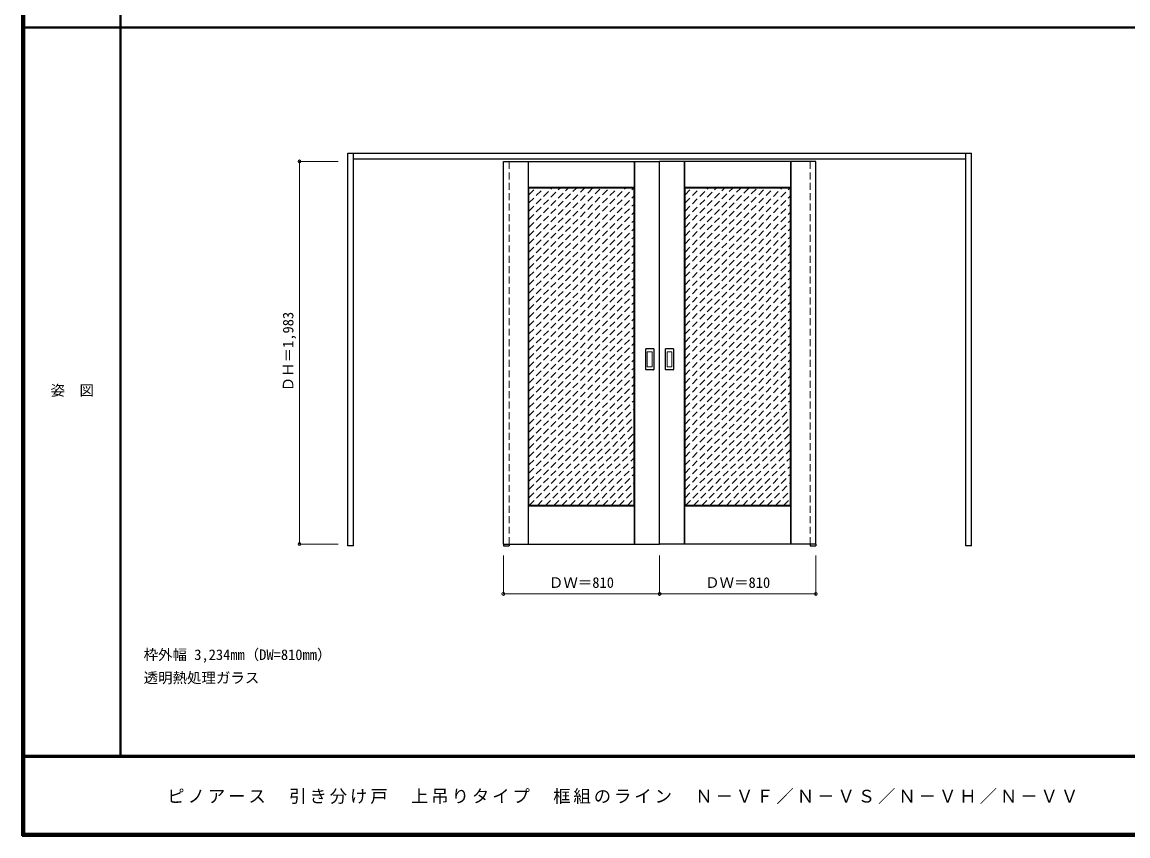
# Model space of a CAD drawing. Units: millimetres, scale not verified. Extents: x -6000 to 5700, y -4307 to 4175.
# Drawn here: x -6000 to -267, y -4205 to 12 of the extents above; entities that cross this region are included whole.
import ezdxf
from ezdxf.enums import TextEntityAlignment as Align

# ---------------------------------------------------------------- set-up
doc = ezdxf.new("R2010")
doc.units = ezdxf.units.MM
doc.header["$LTSCALE"] = 30
doc.header["$PDMODE"] = 32
doc.header["$PDSIZE"] = 15
doc.linetypes.add('DASHED1', pattern=[1.8, 1.2, -0.6])
for name, color, linetype, lineweight in [('0-2_扉', 3, 'Continuous', 25), ('0-3_仕上げ', 7, 'Continuous', 18), ('0-4_枠', 3, 'Continuous', 25), ('0-6_引手', 7, 'Continuous', 18), ('0-B_寸法', 7, 'Continuous', 9), ('0-C_ハッチ', 4, 'DASHED1', 9), ('F-1_枠', 6, 'Continuous', 40)]:
    doc.layers.add(name, color=color, linetype=linetype, lineweight=lineweight)
doc.layers.add('0-A_文字', color=7, linetype='Continuous')
doc.layers.add('F-A_文字', color=7, linetype='Continuous')
doc.styles.add('ＭＳ ゴシック', font='')
doc.styles.get('ＭＳ ゴシック').set_extended_font_data('MS Gothic')

msp = doc.modelspace()

# ---------------------------------------------------------------- linework, layer by layer
at = {"layer": '0-2_扉'}
for p, q in [((-3505, -709.75), (-2695, -709.75)), ((-3505, -2692.75), (-3505, -709.75)), ((-1885, -709.75), (-2695, -709.75)), ((-2695, -2692.75), (-2695, -709.75)), ((-1885, -2692.75), (-1885, -709.75)), ((-3505, -2692.75), (-2695, -2692.75)), ((-1885, -2692.75), (-2695, -2692.75))]:
    msp.add_line(p, q, dxfattribs=at)
at = {"layer": '0-2_扉', "color": 4, "linetype": 'DASHED1', "lineweight": 9}
for p, q in [((-3475, -2692.75), (-3475, -709.75)), ((-1915, -2692.75), (-1915, -709.75))]:
    msp.add_line(p, q, dxfattribs=at)
at = {"layer": '0-3_仕上げ'}
for p, q in [((-3377, -2692.75), (-3377, -709.75)), ((-3375.5, -845.25), (-3375.5, -709.75)), ((-3374, -843.75), (-3374, -709.75)), ((-2826, -843.75), (-2826, -709.75)), ((-2824.5, -845.25), (-2824.5, -709.75)), ((-2823, -2692.75), (-2823, -709.75)), ((-2567, -2692.75), (-2567, -709.75)), ((-2565.5, -845.25), (-2565.5, -709.75)), ((-2564, -843.75), (-2564, -709.75)), ((-2016, -843.75), (-2016, -709.75)), ((-2014.5, -845.25), (-2014.5, -709.75)), ((-2013, -2692.75), (-2013, -709.75)), ((-3374, -843.75), (-3375.5, -845.25)), ((-3373, -847.75), (-3375.5, -845.25)), ((-2826, -843.75), (-3374, -843.75)), ((-2824.5, -845.25), (-2827, -847.75)), ((-2826, -843.75), (-2824.5, -845.25)), ((-2564, -843.75), (-2565.5, -845.25)), ((-2563, -847.75), (-2565.5, -845.25)), ((-2016, -843.75), (-2564, -843.75)), ((-2014.5, -845.25), (-2017, -847.75)), ((-2016, -843.75), (-2014.5, -845.25)), ((-3375.5, -2692.75), (-3375.5, -2495.25)), ((-3374, -2692.75), (-3374, -2496.75)), ((-2827, -2492.75), (-2824.5, -2495.25)), ((-2826, -2496.75), (-2824.5, -2495.25)), ((-2824.5, -2692.75), (-2824.5, -2495.25)), ((-2565.5, -2692.75), (-2565.5, -2495.25)), ((-2564, -2692.75), (-2564, -2496.75)), ((-2017, -2492.75), (-2014.5, -2495.25)), ((-2016, -2496.75), (-2014.5, -2495.25)), ((-2014.5, -2692.75), (-2014.5, -2495.25))]:
    msp.add_line(p, q, dxfattribs=at)
at = {"layer": '0-3_仕上げ', "color": 3, "lineweight": 25}
for p, q in [((-3373, -2492.75), (-3373, -847.75)), ((-2827, -847.75), (-3373, -847.75)), ((-2827, -2492.75), (-2827, -847.75)), ((-2563, -2492.75), (-2563, -847.75)), ((-2017, -847.75), (-2563, -847.75)), ((-2017, -2492.75), (-2017, -847.75)), ((-2827, -2492.75), (-3373, -2492.75)), ((-2017, -2492.75), (-2563, -2492.75))]:
    msp.add_line(p, q, dxfattribs=at)
at = {"layer": '0-3_仕上げ'}
for points in [[(-2826, -2692.75), (-2826, -2496.75), (-3374, -2496.75), (-3375.5, -2495.25), (-3373, -2492.75)], [(-2016, -2692.75), (-2016, -2496.75), (-2564, -2496.75), (-2565.5, -2495.25), (-2563, -2492.75)]]:
    msp.add_lwpolyline(points, dxfattribs=at)
at = {"layer": '0-4_枠'}
for p, q in [((-4312, -2701.25), (-4312, -666.25)), ((-4312, -666.25), (-1078, -666.25)), ((-4282, -2701.25), (-4282, -666.25)), ((-1108, -2701.25), (-1108, -666.25)), ((-1078, -2701.25), (-1078, -666.25)), ((-4282, -696.25), (-1108, -696.25)), ((-3505, -2692.75), (-3505, -2701.25)), ((-3475, -2692.75), (-3475, -2701.25)), ((-1915, -2692.75), (-1915, -2701.25)), ((-1885, -2692.75), (-1885, -2701.25)), ((-4282, -2701.25), (-4312, -2701.25)), ((-3505, -2701.25), (-3475, -2701.25)), ((-1915, -2701.25), (-1885, -2701.25)), ((-1078, -2701.25), (-1108, -2701.25))]:
    msp.add_line(p, q, dxfattribs=at)
at = {"layer": '0-4_枠', "color": 4, "linetype": 'DASHED1', "lineweight": 9}
for p, q in [((-3505, -2692.75), (-3505, -696.25)), ((-3475, -2692.75), (-3475, -696.25)), ((-1915, -2692.75), (-1915, -696.25)), ((-1885, -2692.75), (-1885, -696.25))]:
    msp.add_line(p, q, dxfattribs=at)
at = {"layer": '0-6_引手', "color": 3, "lineweight": 25}
for p, q in [((-2767, -1788.75), (-2767, -1681.75)), ((-2726.5, -1680.25), (-2765.5, -1680.25)), ((-2725, -1681.75), (-2725, -1788.75)), ((-2665, -1788.75), (-2665, -1681.75)), ((-2624.5, -1680.25), (-2663.5, -1680.25)), ((-2623, -1681.75), (-2623, -1788.75)), ((-2726.5, -1790.25), (-2765.5, -1790.25)), ((-2624.5, -1790.25), (-2663.5, -1790.25))]:
    msp.add_line(p, q, dxfattribs=at)
at = {"layer": '0-6_引手'}
for p, q in [((-2758.5, -1772.75), (-2758.5, -1697.75)), ((-2735, -1696.25), (-2757, -1696.25)), ((-2733.5, -1697.75), (-2733.5, -1772.75)), ((-2656.5, -1772.75), (-2656.5, -1697.75)), ((-2633, -1696.25), (-2655, -1696.25)), ((-2631.5, -1697.75), (-2631.5, -1772.75)), ((-2735, -1774.25), (-2757, -1774.25)), ((-2633, -1774.25), (-2655, -1774.25))]:
    msp.add_line(p, q, dxfattribs=at)
at = {"layer": '0-6_引手', "color": 3, "lineweight": 25}
for centre, start, end in [((-2765.5, -1681.75), 90, 180), ((-2726.5, -1681.75), 0, 90), ((-2663.5, -1681.75), 90, 180), ((-2624.5, -1681.75), 0, 90), ((-2765.5, -1788.75), 180, 270), ((-2726.5, -1788.75), 270, 0), ((-2663.5, -1788.75), 180, 270), ((-2624.5, -1788.75), 270, 0)]:
    msp.add_arc(centre, 1.5, start, end, dxfattribs=at)
at = {"layer": '0-6_引手'}
for centre, start, end in [((-2757, -1697.75), 90, 180), ((-2735, -1697.75), 0, 90), ((-2655, -1697.75), 90, 180), ((-2633, -1697.75), 0, 90), ((-2757, -1772.75), 180, 270), ((-2735, -1772.75), 270, 0), ((-2655, -1772.75), 180, 270), ((-2633, -1772.75), 270, 0)]:
    msp.add_arc(centre, 1.5, start, end, dxfattribs=at)
at = {"layer": '0-B_寸法', "color": 4}
for p, q in [((-4562, -709.75), (-4362, -709.75)), ((-4562, -709.75), (-4562, -2692.75)), ((-4562, -2692.75), (-4362, -2692.75)), ((-3505, -2951.25), (-3505, -2751.25)), ((-2695, -2951.25), (-2695, -2751.25)), ((-1885, -2951.25), (-1885, -2751.25)), ((-3505, -2951.25), (-1885, -2951.25))]:
    msp.add_line(p, q, dxfattribs=at)
at = {"layer": '0-B_寸法'}
for p in [(-4562, -709.75), (-4562, -2692.75), (-3505, -2951.25), (-2695, -2951.25), (-1885, -2951.25)]:
    msp.add_point(p, dxfattribs=at)
at = {"layer": '0-C_ハッチ'}
for p, q in [((-3373, -882.69), (-3338.06, -847.75)), ((-3373, -1391.81), (-2828.94, -847.75)), ((-3373, -1349.38), (-2871.37, -847.75)), ((-3373, -1306.96), (-2913.8, -847.75)), ((-3373, -1264.53), (-2956.22, -847.75)), ((-3373, -1222.1), (-2998.65, -847.75)), ((-3373, -1179.68), (-3041.07, -847.75)), ((-3373, -1137.25), (-3083.5, -847.75)), ((-3373, -1094.82), (-3125.93, -847.75)), ((-3373, -1052.4), (-3168.35, -847.75)), ((-3373, -1009.97), (-3210.78, -847.75)), ((-3373, -967.54), (-3253.21, -847.75)), ((-3373, -925.12), (-3295.63, -847.75)), ((-2563, -882.69), (-2528.06, -847.75)), ((-2563, -1391.81), (-2018.94, -847.75)), ((-2563, -1349.38), (-2061.37, -847.75)), ((-2563, -1306.96), (-2103.8, -847.75)), ((-2563, -1264.53), (-2146.22, -847.75)), ((-2563, -1222.1), (-2188.65, -847.75)), ((-2563, -1179.68), (-2231.07, -847.75)), ((-2563, -1137.25), (-2273.5, -847.75)), ((-2563, -1094.82), (-2315.93, -847.75)), ((-2563, -1052.4), (-2358.35, -847.75)), ((-2563, -1009.97), (-2400.78, -847.75)), ((-2563, -967.54), (-2443.21, -847.75)), ((-2563, -925.12), (-2485.63, -847.75)), ((-3373, -1434.23), (-2827, -888.23)), ((-2563, -1434.23), (-2017, -888.23)), ((-3373, -1476.66), (-2827, -930.66)), ((-3373, -1519.09), (-2827, -973.09)), ((-2563, -1476.66), (-2017, -930.66)), ((-2563, -1519.09), (-2017, -973.09)), ((-3373, -1561.51), (-2827, -1015.51)), ((-2563, -1561.51), (-2017, -1015.51)), ((-3373, -1603.94), (-2827, -1057.94)), ((-2563, -1603.94), (-2017, -1057.94)), ((-3373, -1646.37), (-2827, -1100.37)), ((-3373, -1688.79), (-2827, -1142.79)), ((-2563, -1646.37), (-2017, -1100.37)), ((-2563, -1688.79), (-2017, -1142.79)), ((-3373, -1731.22), (-2827, -1185.22)), ((-2563, -1731.22), (-2017, -1185.22)), ((-3373, -1773.65), (-2827, -1227.65)), ((-2563, -1773.65), (-2017, -1227.65)), ((-3373, -1816.07), (-2827, -1270.07)), ((-3373, -1858.5), (-2827, -1312.5)), ((-2563, -1816.07), (-2017, -1270.07)), ((-2563, -1858.5), (-2017, -1312.5)), ((-3373, -1900.92), (-2827, -1354.92)), ((-2563, -1900.92), (-2017, -1354.92)), ((-3373, -1943.35), (-2827, -1397.35)), ((-2563, -1943.35), (-2017, -1397.35)), ((-3373, -1985.78), (-2827, -1439.78)), ((-3373, -2028.2), (-2827, -1482.2)), ((-2563, -1985.78), (-2017, -1439.78)), ((-2563, -2028.2), (-2017, -1482.2)), ((-3373, -2070.63), (-2827, -1524.63)), ((-2563, -2070.63), (-2017, -1524.63)), ((-3373, -2113.06), (-2827, -1567.06)), ((-2563, -2113.06), (-2017, -1567.06)), ((-3373, -2155.48), (-2827, -1609.48)), ((-3373, -2197.91), (-2827, -1651.91)), ((-2563, -2155.48), (-2017, -1609.48)), ((-2563, -2197.91), (-2017, -1651.91)), ((-3373, -2240.34), (-2827, -1694.34)), ((-2563, -2240.34), (-2017, -1694.34)), ((-3373, -2282.76), (-2827, -1736.76)), ((-2563, -2282.76), (-2017, -1736.76)), ((-3373, -2325.19), (-2827, -1779.19)), ((-3373, -2367.62), (-2827, -1821.62)), ((-2563, -2325.19), (-2017, -1779.19)), ((-2563, -2367.62), (-2017, -1821.62)), ((-3373, -2410.04), (-2827, -1864.04)), ((-2563, -2410.04), (-2017, -1864.04)), ((-3373, -2452.47), (-2827, -1906.47)), ((-3370.86, -2492.75), (-2827, -1948.89)), ((-2563, -2452.47), (-2017, -1906.47)), ((-2560.86, -2492.75), (-2017, -1948.89)), ((-3328.43, -2492.75), (-2827, -1991.32)), ((-2518.43, -2492.75), (-2017, -1991.32)), ((-3286, -2492.75), (-2827, -2033.75)), ((-2476, -2492.75), (-2017, -2033.75)), ((-3243.58, -2492.75), (-2827, -2076.17)), ((-3201.15, -2492.75), (-2827, -2118.6)), ((-2433.58, -2492.75), (-2017, -2076.17)), ((-2391.15, -2492.75), (-2017, -2118.6)), ((-3158.72, -2492.75), (-2827, -2161.03)), ((-2348.72, -2492.75), (-2017, -2161.03)), ((-3116.3, -2492.75), (-2827, -2203.45)), ((-2306.3, -2492.75), (-2017, -2203.45)), ((-3073.87, -2492.75), (-2827, -2245.88)), ((-3031.44, -2492.75), (-2827, -2288.31)), ((-2263.87, -2492.75), (-2017, -2245.88)), ((-2221.44, -2492.75), (-2017, -2288.31)), ((-2989.02, -2492.75), (-2827, -2330.73)), ((-2179.02, -2492.75), (-2017, -2330.73)), ((-2946.59, -2492.75), (-2827, -2373.16)), ((-2136.59, -2492.75), (-2017, -2373.16)), ((-2904.17, -2492.75), (-2827, -2415.59)), ((-2861.74, -2492.75), (-2827, -2458.01)), ((-2094.17, -2492.75), (-2017, -2415.59)), ((-2051.74, -2492.75), (-2017, -2458.01))]:
    msp.add_line(p, q, dxfattribs=at)
at = {"layer": 'F-1_枠'}
for p, q in [((-6000, 4175), (-6000, -4205)), ((-5995, 4175), (-5995, -4205)), ((-5990, 4175), (-5990, -4205)), ((-5490, 4175), (-5490, -3790)), ((-6000, -15.5), (5700, -15.5)), ((5700, -3790), (-6000, -3790)), ((5700, -3795), (-6000, -3795)), ((5700, -4195), (-6000, -4195)), ((5700, -4200), (-6000, -4200)), ((5700, -4205), (-6000, -4205))]:
    msp.add_line(p, q, dxfattribs=at)

# ---------------------------------------------------------------- texts
at = {"layer": '0-A_文字', "style": 'ＭＳ ゴシック'}
for s, p in [('枠外幅 3,234mm（DW=810mm）', (-5370, -3310)), ('透明熱処理ガラス', (-5370, -3430))]:
    msp.add_text(s, height=54.99, dxfattribs=at).set_placement(p, align=Align.BOTTOM_LEFT)
at = {"layer": '0-B_寸法', "style": 'ＭＳ ゴシック'}
msp.add_text('ＤＨ＝1,983', height=54.99, rotation=90, dxfattribs=at).set_placement((-4577, -1901.5), align=Align.BOTTOM_LEFT)
for p in [(-3268.75, -2936.25), (-2458.75, -2936.25)]:
    msp.add_text('ＤＷ＝810', height=54.99, dxfattribs=at).set_placement(p, align=Align.BOTTOM_LEFT)
at = {"layer": 'F-A_文字', "style": 'ＭＳ ゴシック'}
msp.add_text('姿\u3000図', height=54.99, dxfattribs=at).set_placement((-5852.5, -1940.25), align=Align.BOTTOM_LEFT)
at = {"layer": 'F-A_文字', "insert": (-5247.55, -4040), "char_height": 65.98, "attachment_point": 7, "style": 'ＭＳ ゴシック'}
msp.add_mtext('\\T1.17;ピノアース\u3000引き分け戸\u3000上吊りタイプ\u3000框組のライン\u3000Ｎ－ＶＦ／Ｎ－ＶＳ／Ｎ－ＶＨ／Ｎ－ＶＶ', dxfattribs=at)

doc.saveas('drawing.dxf')
